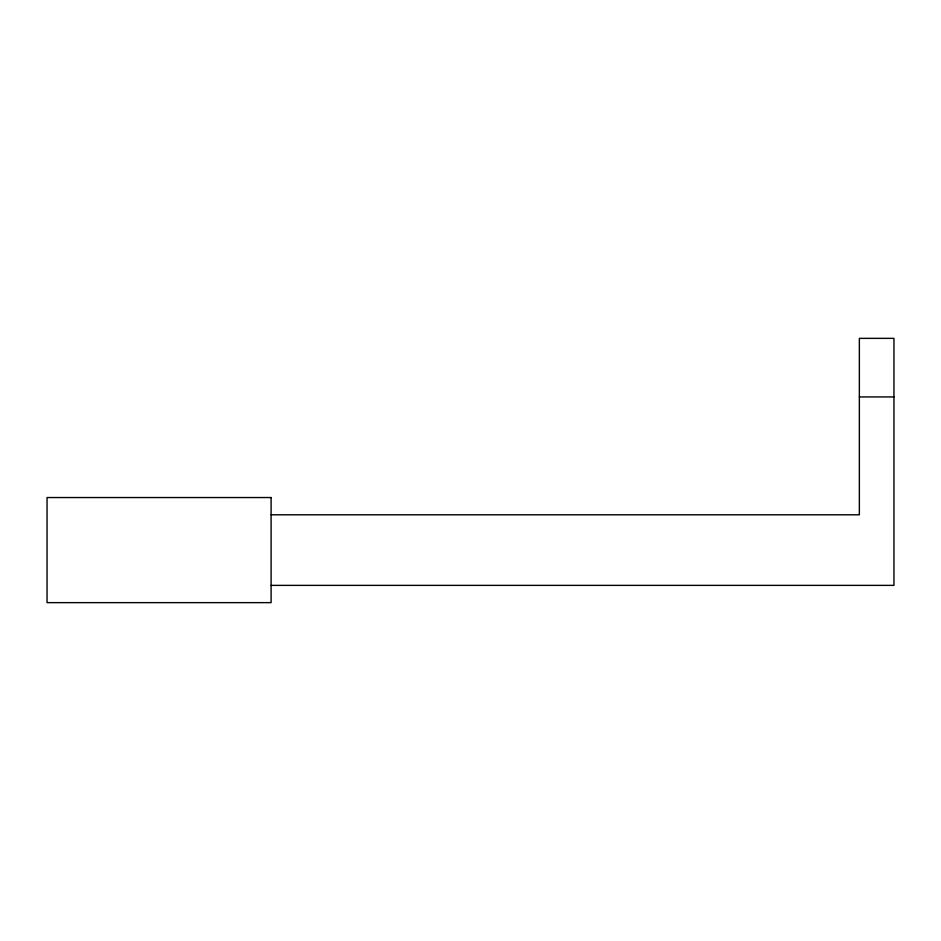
<?xml version="1.0" encoding="UTF-8"?>
<svg xmlns="http://www.w3.org/2000/svg" width="941" height="941" viewBox="0 0 941 941"><rect width="100%" height="100%" fill="white"/><g stroke="black" fill="none" stroke-linecap="round" stroke-linejoin="round"><path stroke-width="1.41" d="M859.356 396.937L893.95 396.937M271.102 514.798L859.356 514.798L859.356 338.36L893.95 338.36L893.95 585.373L271.102 585.373M271.102 497.542L47.05 497.542L47.05 602.64L271.102 602.64L271.102 497.542"/></g></svg>
